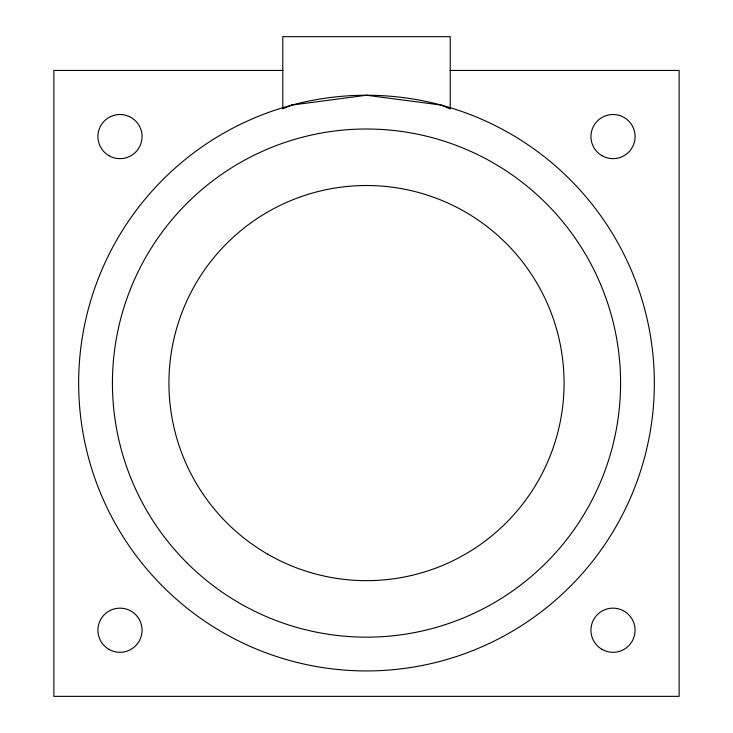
<?xml version="1.0" encoding="UTF-8"?>
<svg xmlns="http://www.w3.org/2000/svg" width="733" height="733" viewBox="0 0 733 733"><rect width="100%" height="100%" fill="white"/><g stroke="black" fill="none" stroke-linecap="round" stroke-linejoin="round"><path stroke-width="1.1" d="M282.901 70.45L53.866 70.45L53.866 696.35L679.134 696.35L679.134 70.45L450.099 70.45M292 105.048L282.791 108.869L282.791 36.65L450.209 36.65L450.209 108.869L441 105.048L366.5 95.244L292 105.048A287.84 287.84 0 0 0 162.964 586.62A287.84 287.84 0 0 0 644.536 457.584A287.84 287.84 0 0 0 292 105.048M267.71 554.185A197.571 197.571 0 0 0 564.071 383.084A197.571 197.571 0 0 0 267.71 211.984A197.571 197.571 0 0 0 267.71 554.185M186.842 562.742A254.076 254.076 0 0 0 611.918 448.843A254.076 254.076 0 0 0 300.741 137.667A254.076 254.076 0 0 0 186.842 562.742M108.951 155.689A22.082 22.082 0 0 0 142.065 136.576A22.082 22.082 0 0 0 108.951 117.454A22.082 22.082 0 0 0 108.951 155.689M601.976 155.689A22.082 22.082 0 0 0 635.09 136.576A22.082 22.082 0 0 0 601.976 117.454A22.082 22.082 0 0 0 601.976 155.689M601.976 649.346A22.082 22.082 0 0 0 635.09 630.224A22.082 22.082 0 0 0 601.976 611.102A22.082 22.082 0 0 0 601.976 649.346M108.951 649.346A22.082 22.082 0 0 0 142.065 630.224A22.082 22.082 0 0 0 108.951 611.102A22.082 22.082 0 0 0 108.951 649.346"/></g></svg>
